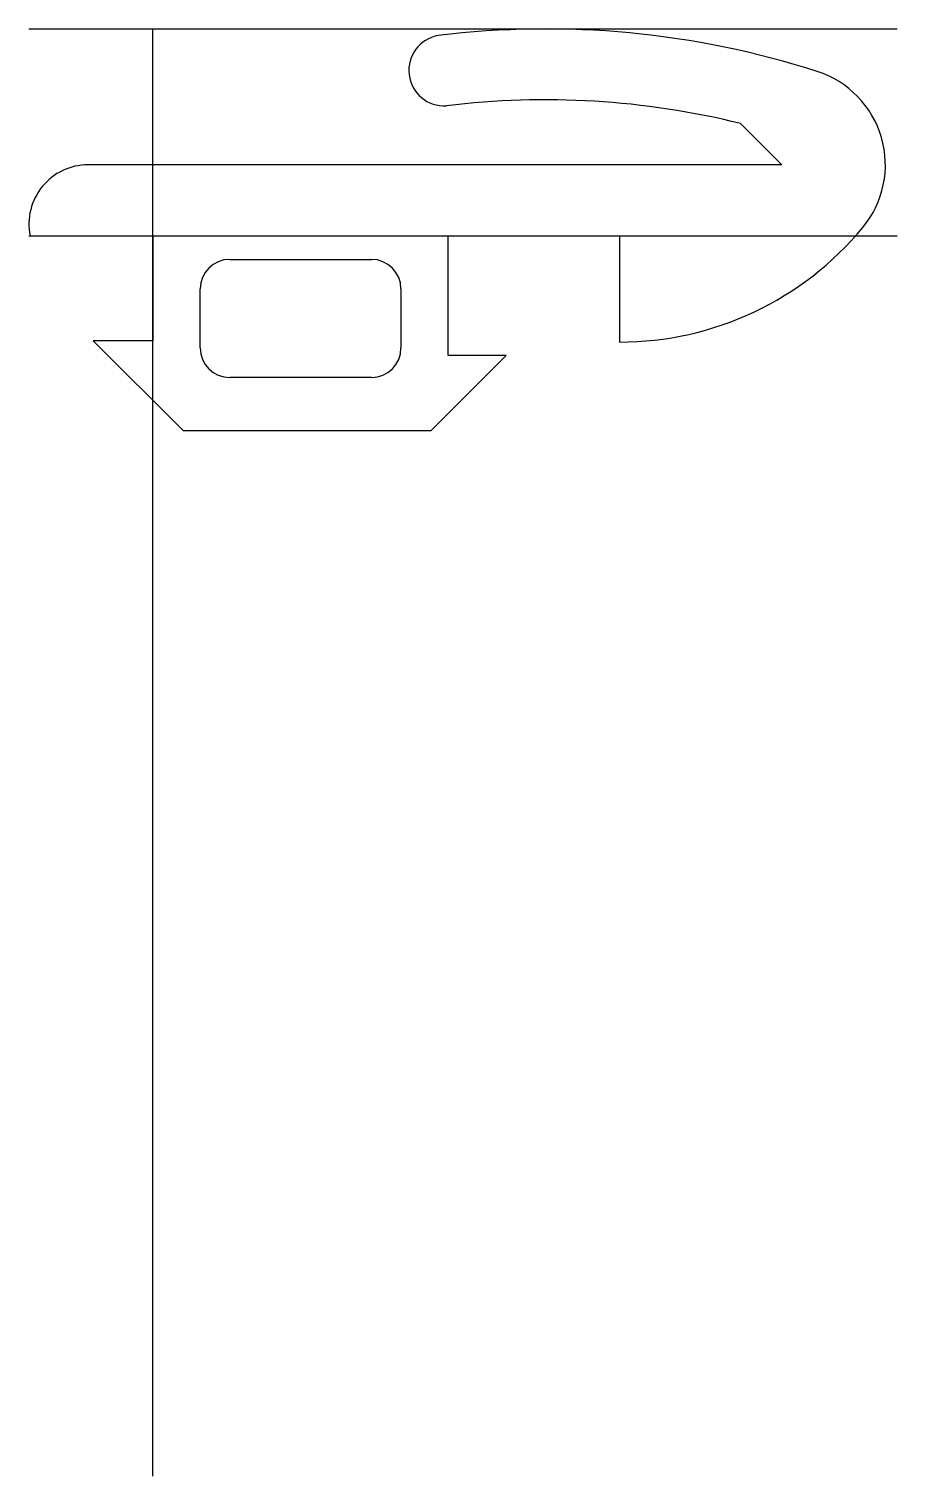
# Model space of a CAD drawing. Extents: x -2.1 to 12.6, y -21 to 3.5.
import ezdxf

# ---------------------------------------------------------------- set-up
doc = ezdxf.new("R2010")
doc.units = 0
doc.layers.get('0').update_dxf_attribs({"linetype": 'CONTINUOUS'})

msp = doc.modelspace()

# ---------------------------------------------------------------- linework, layer by layer
at = {"linetype": 'CONTINUOUS'}
for p, q in [((12.6, 3.5), (-2.1, 3.5)), ((0, -21), (0, 3.5)), ((9.95, 1.9), (10.65, 1.2)), ((10.65, 1.2), (-1.1, 1.2)), ((-2.1, 0), (12.6, 0)), ((-2.08, 0), (0, 0)), ((0, 0), (0, -1.78)), ((5, -2.03), (5, 0)), ((5, 0), (7.9, 0)), ((7.9, 0), (7.9, -1.8)), ((1.3, -0.4), (3.7, -0.4)), ((0.8, -1.9), (0.8, -0.9)), ((4.2, -0.9), (4.2, -1.9)), ((0, -1.78), (-1.01, -1.78)), ((-1.01, -1.78), (0.51, -3.3)), ((4.71, -3.3), (5.98, -2.03)), ((5.98, -2.03), (5, -2.03)), ((3.7, -2.4), (1.3, -2.4)), ((0.51, -3.3), (4.71, -3.3))]:
    msp.add_line(p, q, dxfattribs=at)
for centre, radius, start, end in [((6.654, -11.499), 15, 72.1589, 96.9857), ((4.933, 2.799), 0.6, 99.8423, 273.5773), ((10.742, 1.2), 1.66, 320.3343, 72.1861), ((6.644, -11.498), 13.8, 76.1385, 96.9668), ((-1.1, 0.2), 1, 89.9883, 191.537), ((7.902, 3.54), 5.34, 269.9755, 320.4535), ((1.3, -0.9), 0.5, 90, 180), ((3.7, -0.9), 0.5, 0, 90), ((1.3, -1.9), 0.5, 180, 270), ((3.7, -1.9), 0.5, 270, 0)]:
    msp.add_arc(centre, radius, start, end, dxfattribs=at)

doc.saveas('drawing.dxf')
